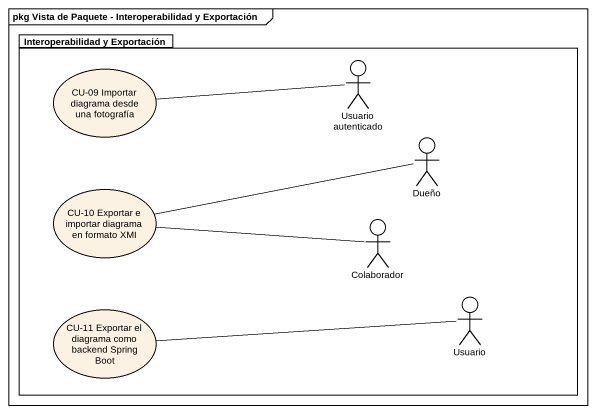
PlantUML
@startuml
mainframe pkg Vista de Paquete - Interoperabilidad y Exportación
package "Interoperabilidad y Exportación" as Interoperabilidad_y {
  usecase "CU-09 Importar diagrama desde una fotografía" as CU_09_Importar_diagrama
  actor "Usuario autenticado" as Usuario_autenticado
  actor Dueño
  usecase "CU-10 Exportar e importar diagrama en formato XMI" as CU_10_Exportar_e_importar
  actor Colaborador
  actor Usuario
  usecase "CU-11 Exportar el diagrama como backend Spring Boot" as CU_11_Exportar_el_diagrama
}
Usuario_autenticado -left- CU_09_Importar_diagrama
Dueño -left- CU_10_Exportar_e_importar
Colaborador -left- CU_10_Exportar_e_importar
Usuario -left- CU_11_Exportar_el_diagrama
@enduml
